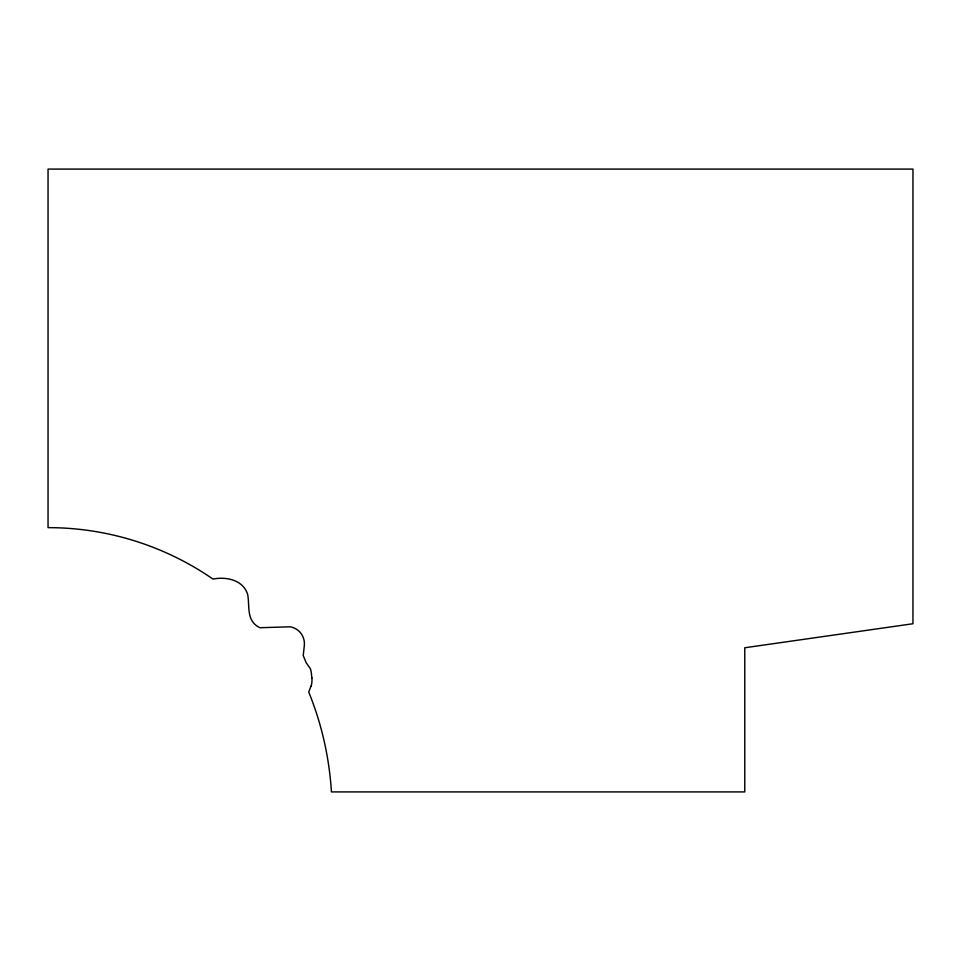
<?xml version="1.0" encoding="UTF-8"?>
<svg xmlns="http://www.w3.org/2000/svg" width="961" height="961" viewBox="0 0 961 961"><rect width="100%" height="100%" fill="white"/><g stroke="black" fill="none" stroke-linecap="round" stroke-linejoin="round"><path stroke-width="1.44" d="M310.883 686.202L310.535 687.271M310.451 687.523L308.733 692.088C321.695 723.825 329.311 757.712 331.425 791.912L744.775 791.912L744.775 647.762L912.95 623.737L912.95 169.088L48.05 169.088L48.05 527.637A290.114 290.114 0 0 1 212.982 579.075C226.267 576.444 243.157 579.867 247.674 594.463C249.896 606.511 245.932 621.07 259.926 627.725L290.234 626.8A17.178 17.178 0 0 1 304.325 645.564L303.232 655.534L306.187 662.778L310.223 668.496A9.814 9.814 0 0 1 310.763 669.973L310.932 670.67A32.326 32.326 0 0 1 311.472 674.154L311.796 677.805M311.941 677.793A25.166 25.166 0 0 1 311.124 686.274"/></g></svg>
